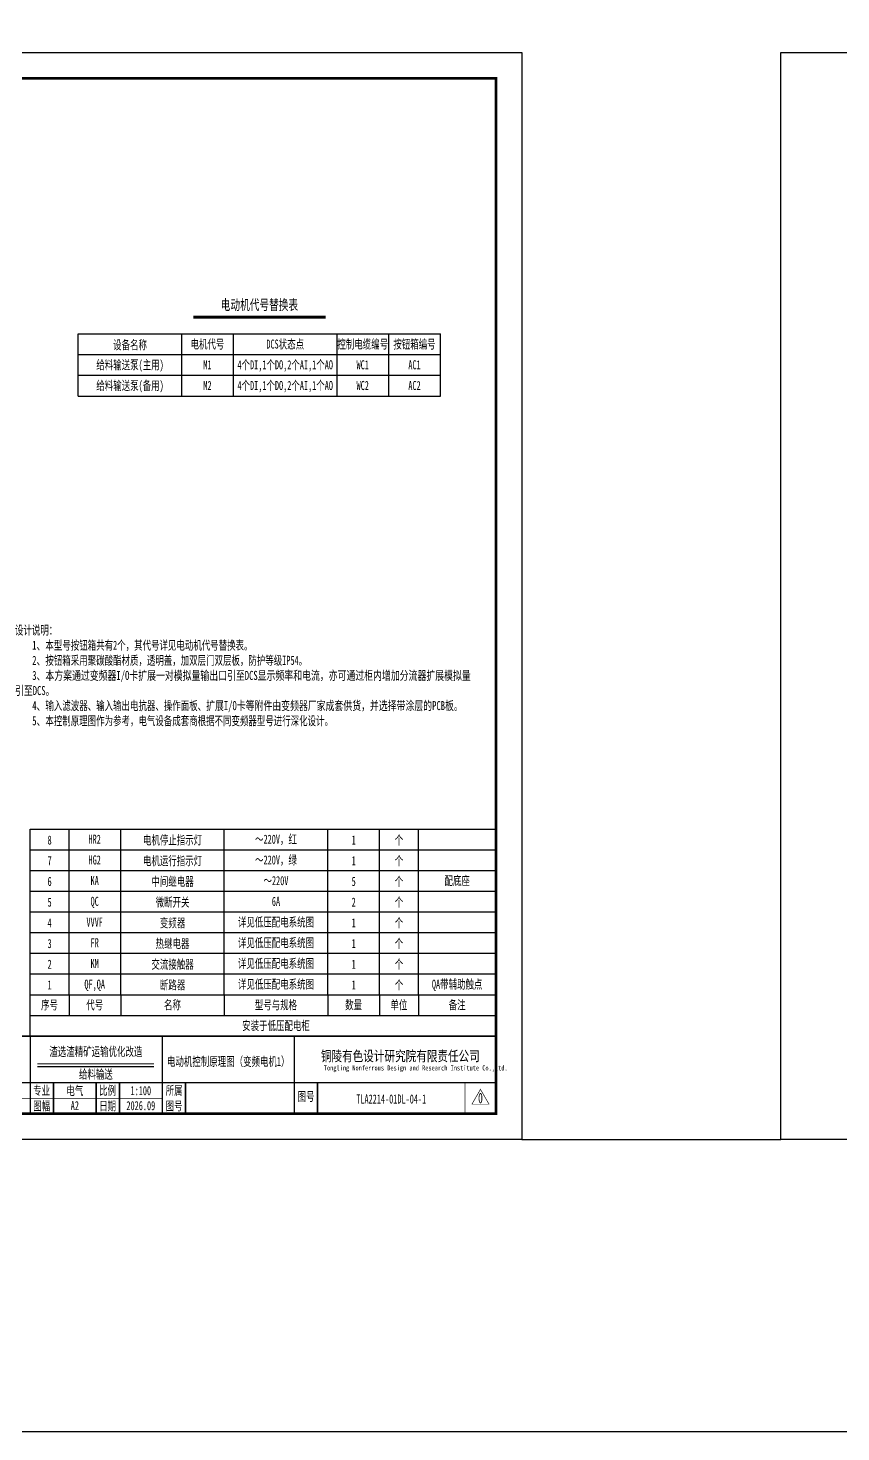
# Model space of a CAD drawing. Header units: millimetres. Extents: x 257344 to 1270023, y 272924 to 540726.
# Drawn here: x 529526 to 560935, y 446375 to 500609 of the extents above; entities that cross this region are included whole.
import ezdxf
from ezdxf.enums import TextEntityAlignment as Align

# ---------------------------------------------------------------- set-up
doc = ezdxf.new("R2010")
doc.units = ezdxf.units.MM
doc.linetypes.add('常规', pattern=[20, 10, 0, 10])
doc.layers.add('CAXA0层', color=7, linetype='Continuous', lineweight=25)
doc.layers.add('SW', color=8, linetype='Continuous', lineweight=20)
for name, color, linetype in [('TEXT', 4, 'Continuous'), ('动力平面导线层', 3, '常规'), ('图框', 7, 'Continuous'), ('照明平面设备层', 1, 'Continuous')]:
    doc.layers.add(name, color=color, linetype=linetype)
doc.styles.add('HZ', font='', dxfattribs={"width": 0.75})
doc.styles.add('标准', font='', dxfattribs={"width": 0.667})
doc.styles.get('HZ').set_extended_font_data('SimSun')
doc.styles.get('标准').set_extended_font_data('NSimSun')

# ---------------------------------------------------------------- blocks, each defined once
blk = doc.blocks.new('3')
at = {"layer": 'TEXT', "color": 7, "lineweight": 25, "style": 'HZ', "width": 0.75}
for s, height, p in [('铜陵有色设计研究院有限责任公司', 400, (221501, 249018)), ('Tongling Nonferrous Design and Research Institute Co.,Ltd.', 200, (221613, 248659))]:
    blk.add_text(s, height=height, dxfattribs=at).set_placement(p)
blk = doc.blocks.new('铜陵有色图签02')
at = {"layer": '图框', "linetype": 'Continuous', "lineweight": 50}
for p, q in [((-38401, 3003), (-38401, 1)), ((-29100, 3001), (-29100, 0))]:
    blk.add_line(p, q, dxfattribs=at)
at = {"layer": '图框', "color": 7, "linetype": 'Continuous', "lineweight": 25}
for p, q in [((-36201, 3010), (-36201, 9)), ((-34701, 3010), (-34701, 9)), ((-33401, 3017), (-33401, 16)), ((-31901, 3017), (-31901, 16)), ((-30601, 3017), (-30601, 16)), ((-29100, 1201), (-37501, 1201))]:
    blk.add_line(p, q, dxfattribs=at)
at = {"layer": '图框', "color": 7, "linetype": 'Continuous', "lineweight": 35}
for p, q in [((-27300, 3001), (-27300, 1)), ((-21600, 1197), (-21600, -3)), ((-17100, 1200), (-17100, 0)), ((-15450, 0), (-15450, 1200)), ((-14550, 1200), (-14550, 0)), ((-12000, 1201), (-12000, 1)), ((-6900, 1202), (-6900, 2))]:
    blk.add_line(p, q, dxfattribs=at)
at = {"layer": '图框', "lineweight": 25}
blk.add_line((-17723, 1830), (-13223, 1830), dxfattribs=at)
at = {"layer": '图框', "lineweight": 70, "const_width": 70}
blk.add_lwpolyline([(-17980, 3001), (0, 3001), (-38401, 3001)], dxfattribs=at)
at = {"layer": '图框', "color": 7, "linetype": 'Continuous', "lineweight": 25, "const_width": 25}
for points in [[(-37501, 3000), (-37501, 0)], [(-25800, 3001), (-25800, 1)], [(-24300, 3001), (-24300, 1)], [(-23100, 2401), (-37501, 2401)], [(-23100, 1801), (-37501, 1801)], [(-23100, 1201), (-29100, 1201)], [(-12900, 600), (-18000, 600), (-37501, 600)], [(-602, 943), (-932, 371), (-272, 371), (-602, 943)]]:
    blk.add_lwpolyline(points, dxfattribs=at)
at = {"layer": '图框', "linetype": 'Continuous', "lineweight": 50, "const_width": 50}
for points in [[(-23100, 3001), (-23100, 1)], [(-18000, 3000), (-18000, 0)]]:
    blk.add_lwpolyline(points, dxfattribs=at)
at = {"layer": '图框', "lineweight": 50, "const_width": 50}
for points in [[(-12900, 3001), (-12900, 1)], [(-7800, 3001), (-7800, 1)], [(0, 3000), (0, 0)], [(-23100, 1200), (0, 1200)]]:
    blk.add_lwpolyline(points, dxfattribs=at)
at = {"layer": '图框', "lineweight": 25, "const_width": 35}
blk.add_lwpolyline([(-17723, 1930), (-13223, 1930)], dxfattribs=at)
at = {"layer": '图框', "color": 7, "linetype": 'Continuous', "lineweight": 35, "const_width": 25}
blk.add_lwpolyline([(-1200, 1201), (-1200, 0)], dxfattribs=at)
at = {"layer": '图框', "linetype": 'Continuous', "lineweight": 70, "const_width": 70}
blk.add_lwpolyline([(-38401, 1), (0, 0)], dxfattribs=at)
at = {"layer": '图框', "lineweight": 25}
blk.add_blockref('3', (-228268, -246986), dxfattribs=at)
at = {"layer": 'TEXT', "color": 7, "lineweight": 25, "style": '标准', "width": 0.667}
for s, height, p in [('总  图', 300, (-36862, 2555)), ('建  筑', 300, (-34062, 2562)), ('热  工', 300, (-31262, 2562)), ('项目负责人', 350, (-28197, 2541)), ('会', 300, (-37942, 2054)), ('冶  炼', 300, (-36862, 1955)), ('化  工', 300, (-34062, 1962)), ('给排水', 300, (-31262, 1962)), ('审  定', 350, (-28197, 1941)), ('签', 300, (-37942, 1404)), ('选  矿', 300, (-36862, 1355)), ('暖  通', 300, (-34062, 1362)), ('自  控', 300, (-31262, 1362)), ('审  核', 350, (-28197, 1341)), ('栏', 300, (-37942, 754)), ('采  矿', 300, (-36862, 754)), ('机  械', 300, (-34062, 761)), ('电  气', 300, (-31262, 761)), ('校  对', 350, (-28197, 741)), ('项目编号', 350, (-22343, 730)), ('专业', 350, (-17559, 730)), ('比例', 350, (-15009, 730)), ('所属', 350, (-12438, 730)), ('图号', 350, (-7339, 495)), ('专  业', 300, (-36862, 170)), ('签  字', 300, (-35449, 170)), ('专  业', 300, (-34062, 177)), ('签  字', 300, (-32649, 177)), ('专  业', 300, (-31262, 177)), ('签  字', 300, (-29849, 177)), ('设  计', 350, (-28197, 139)), ('设计阶段', 350, (-22343, 130)), ('图幅', 350, (-17559, 130)), ('日期', 350, (-15009, 130)), ('图号', 350, (-12438, 130))]:
    blk.add_text(s, height=height, dxfattribs=at).set_placement(p, align=Align.CENTER)

msp = doc.modelspace()

# ---------------------------------------------------------------- linework, layer by layer
at = {"color": 3}
msp.add_line((548608.79781, 457665.48597), (558608.79781, 457665.48597), dxfattribs=at)
msp.add_lwpolyline([(257344.27341, 516374.72138), (780473.32221, 516374.72138), (780473.32221, 446374.72138), (257344.27341, 446374.72138)], close=True, dxfattribs=at)
at = {"layer": 'CAXA0层', "color": 2, "linetype": 'ByBlock', "lineweight": 40}
msp.add_line((535916.93243, 489462.85993), (541015.07772, 489462.85993), dxfattribs=at)
at = {"layer": 'CAXA0层', "color": 2, "linetype": 'ByBlock', "lineweight": 0}
msp.add_line((535916.93243, 489397.377), (541015.07772, 489397.377), dxfattribs=at)
at = {"layer": 'SW', "color": 7, "linetype": 'ByBlock', "lineweight": 25}
for p, q in [((531466.00508, 486394.86065), (531466.00508, 488794.86065)), ((535466.00508, 486394.86065), (535466.00508, 488794.86065)), ((537466.00508, 486394.86065), (537466.00508, 488794.86065)), ((541466.00508, 486394.86065), (541466.00508, 488794.86065)), ((543466.00508, 486394.86065), (543466.00508, 488794.86065)), ((545466.00508, 486394.86065), (545466.00508, 488794.86065)), ((529608.79781, 469666.9), (531108.79781, 469666.9)), ((529608.79781, 468866.9), (529608.79781, 469666.9)), ((531108.79781, 469666.9), (533108.79781, 469666.9)), ((531108.79781, 468866.9), (531108.79781, 469666.9)), ((533108.79781, 469666.9), (537108.79781, 469666.9)), ((533108.79781, 468866.9), (533108.79781, 469666.9)), ((537108.79781, 469666.9), (541108.79781, 469666.9)), ((537108.79781, 468866.9), (537108.79781, 469666.9)), ((541108.79781, 469666.9), (543108.79781, 469666.9)), ((541108.79781, 468866.9), (541108.79781, 469666.9)), ((543108.79781, 469666.9), (544608.79781, 469666.9)), ((543108.79781, 468866.9), (543108.79781, 469666.9)), ((544608.79781, 469666.9), (547608.79781, 469666.9)), ((544608.79781, 468866.9), (544608.79781, 469666.9)), ((529608.79781, 468866.9), (531108.79781, 468866.9)), ((529608.79781, 468066.9), (529608.79781, 468866.9)), ((531108.79781, 468866.9), (533108.79781, 468866.9)), ((531108.79781, 468066.9), (531108.79781, 468866.9)), ((533108.79781, 468866.9), (537108.79781, 468866.9)), ((533108.79781, 468066.9), (533108.79781, 468866.9)), ((537108.79781, 468866.9), (541108.79781, 468866.9)), ((537108.79781, 468066.9), (537108.79781, 468866.9)), ((541108.79781, 468866.9), (543108.79781, 468866.9)), ((541108.79781, 468066.9), (541108.79781, 468866.9)), ((543108.79781, 468866.9), (544608.79781, 468866.9)), ((543108.79781, 468066.9), (543108.79781, 468866.9)), ((544608.79781, 468866.9), (547608.79781, 468866.9)), ((544608.79781, 468066.9), (544608.79781, 468866.9)), ((529608.79781, 468066.9), (531108.79781, 468066.9)), ((529608.79781, 467266.9), (529608.79781, 468066.9)), ((531108.79781, 468066.9), (533108.79781, 468066.9)), ((531108.79781, 467266.9), (531108.79781, 468066.9)), ((533108.79781, 468066.9), (537108.79781, 468066.9)), ((533108.79781, 467266.9), (533108.79781, 468066.9)), ((537108.79781, 468066.9), (541108.79781, 468066.9)), ((537108.79781, 467266.9), (537108.79781, 468066.9)), ((541108.79781, 468066.9), (543108.79781, 468066.9)), ((541108.79781, 467266.9), (541108.79781, 468066.9)), ((543108.79781, 468066.9), (544608.79781, 468066.9)), ((543108.79781, 467266.9), (543108.79781, 468066.9)), ((544608.79781, 468066.9), (547608.79781, 468066.9)), ((544608.79781, 467266.9), (544608.79781, 468066.9)), ((529608.79781, 467266.9), (531108.79781, 467266.9)), ((529608.79781, 466466.9), (529608.79781, 467266.9)), ((531108.79781, 467266.9), (533108.79781, 467266.9)), ((531108.79781, 466466.9), (531108.79781, 467266.9)), ((533108.79781, 467266.9), (537108.79781, 467266.9)), ((533108.79781, 466466.9), (533108.79781, 467266.9)), ((537108.79781, 467266.9), (541108.79781, 467266.9)), ((537108.79781, 466466.9), (537108.79781, 467266.9)), ((541108.79781, 467266.9), (543108.79781, 467266.9)), ((541108.79781, 466466.9), (541108.79781, 467266.9)), ((543108.79781, 467266.9), (544608.79781, 467266.9)), ((543108.79781, 466466.9), (543108.79781, 467266.9)), ((544608.79781, 467266.9), (547608.79781, 467266.9)), ((544608.79781, 466466.9), (544608.79781, 467266.9)), ((529608.79781, 466466.9), (531108.79781, 466466.9)), ((529608.79781, 465666.9), (529608.79781, 466466.9)), ((531108.79781, 466466.9), (533108.79781, 466466.9)), ((531108.79781, 465666.9), (531108.79781, 466466.9)), ((533108.79781, 466466.9), (537108.79781, 466466.9)), ((533108.79781, 465666.9), (533108.79781, 466466.9)), ((537108.79781, 466466.9), (541108.79781, 466466.9)), ((537108.79781, 465666.9), (537108.79781, 466466.9)), ((541108.79781, 466466.9), (543108.79781, 466466.9)), ((541108.79781, 465666.9), (541108.79781, 466466.9)), ((543108.79781, 466466.9), (544608.79781, 466466.9)), ((543108.79781, 465666.9), (543108.79781, 466466.9)), ((544608.79781, 466466.9), (547608.79781, 466466.9)), ((544608.79781, 465666.9), (544608.79781, 466466.9)), ((529608.79781, 465666.9), (531108.79781, 465666.9)), ((529608.79781, 464866.9), (529608.79781, 465666.9)), ((531108.79781, 465666.9), (533108.79781, 465666.9)), ((531108.79781, 464866.9), (531108.79781, 465666.9)), ((533108.79781, 465666.9), (537108.79781, 465666.9)), ((533108.79781, 464866.9), (533108.79781, 465666.9)), ((537108.79781, 465666.9), (541108.79781, 465666.9)), ((537108.79781, 464866.9), (537108.79781, 465666.9)), ((541108.79781, 465666.9), (543108.79781, 465666.9)), ((541108.79781, 464866.9), (541108.79781, 465666.9)), ((543108.79781, 465666.9), (544608.79781, 465666.9)), ((543108.79781, 464866.9), (543108.79781, 465666.9)), ((544608.79781, 465666.9), (547608.79781, 465666.9)), ((544608.79781, 464866.9), (544608.79781, 465666.9)), ((529608.79781, 464866.9), (531108.79781, 464866.9)), ((529608.79781, 464066.9), (529608.79781, 464866.9)), ((531108.79781, 464866.9), (533108.79781, 464866.9)), ((531108.79781, 464066.9), (531108.79781, 464866.9)), ((533108.79781, 464866.9), (537108.79781, 464866.9)), ((533108.79781, 464066.9), (533108.79781, 464866.9)), ((537108.79781, 464866.9), (541108.79781, 464866.9)), ((537108.79781, 464066.9), (537108.79781, 464866.9)), ((541108.79781, 464866.9), (543108.79781, 464866.9)), ((541108.79781, 464066.9), (541108.79781, 464866.9)), ((543108.79781, 464866.9), (544608.79781, 464866.9)), ((543108.79781, 464066.9), (543108.79781, 464866.9)), ((544608.79781, 464866.9), (547608.79781, 464866.9)), ((544608.79781, 464066.9), (544608.79781, 464866.9)), ((529608.79781, 464066.9), (531108.79781, 464066.9)), ((529608.79781, 463266.9), (529608.79781, 464066.9)), ((531108.79781, 464066.9), (533108.79781, 464066.9)), ((531108.79781, 463266.9), (531108.79781, 464066.9)), ((533108.79781, 464066.9), (537108.79781, 464066.9)), ((533108.79781, 463266.9), (533108.79781, 464066.9)), ((537108.79781, 464066.9), (541108.79781, 464066.9)), ((537108.79781, 463266.9), (537108.79781, 464066.9)), ((541108.79781, 464066.9), (543108.79781, 464066.9)), ((541108.79781, 463266.9), (541108.79781, 464066.9)), ((543108.79781, 464066.9), (544608.79781, 464066.9)), ((543108.79781, 463266.9), (543108.79781, 464066.9)), ((544608.79781, 464066.9), (547608.79781, 464066.9)), ((544608.79781, 463266.9), (544608.79781, 464066.9)), ((529608.79781, 462466.9), (529608.79781, 463266.9)), ((529608.79781, 463266.9), (547608.79781, 463266.9)), ((531108.79781, 463266.9), (531108.79781, 462466.9)), ((533108.79781, 463266.9), (533108.79781, 462466.9)), ((537108.79781, 463266.9), (537108.79781, 462466.9)), ((541108.79781, 463266.9), (541108.79781, 462466.9)), ((543108.79781, 463266.9), (543108.79781, 462466.9)), ((544608.79781, 463266.9), (544608.79781, 462466.9)), ((529608.79781, 462466.9), (547608.79781, 462466.9)), ((529608.79781, 461666.9), (529608.79781, 462466.9))]:
    msp.add_line(p, q, dxfattribs=at)
at = {"layer": '动力平面导线层', "color": 0}
for p, q in [((531466.00508, 488794.86065), (545466.00508, 488794.86065)), ((531466.00508, 487994.86065), (545466.00508, 487994.86065)), ((531466.00508, 487194.86065), (545466.00508, 487194.86065)), ((531466.00508, 486394.86065), (545466.00508, 486394.86065))]:
    msp.add_line(p, q, dxfattribs=at)
at = {"layer": '图框', "linetype": 'Continuous', "lineweight": 100, "const_width": 100}
msp.add_lwpolyline([(491708.79781, 458665.48597), (547608.79781, 458665.48597), (547608.79781, 498665.48597), (491708.79781, 498665.48597)], close=True, dxfattribs=at)
at = {"layer": '照明平面设备层', "color": 0, "lineweight": -3, "ltscale": 100}
for points in [[(489208.79781, 499665.48597), (548608.79781, 499665.48597), (548608.79781, 457665.48597), (489208.79781, 457665.48597)], [(558608.79781, 499665.48597), (618008.79781, 499665.48597), (618008.79781, 457665.48597), (558608.79781, 457665.48597)]]:
    msp.add_lwpolyline(points, close=True, dxfattribs=at)

# ---------------------------------------------------------------- block references
at = {"layer": '图框', "lineweight": 25}
msp.add_blockref('铜陵有色图签02', (547608.79781, 458665.48597), dxfattribs=at)

# ---------------------------------------------------------------- texts
at = {"layer": 'SW', "color": 2, "linetype": 'ByBlock', "lineweight": 25, "style": '标准', "width": 0.667}
msp.add_text('电动机代号替换表', height=400, dxfattribs=at).set_placement((538465.77735, 489717.87396), align=Align.CENTER)
at = {"layer": 'SW', "color": 7, "linetype": 'ByBlock', "lineweight": 25, "style": '标准', "width": 0.667}
for s, p in [('设备名称', (533466.00508, 488194.86065)), ('电机代号', (536457.14773, 488225.77409)), ('DCS状态点', (539462.14773, 488225.77409)), ('控制电缆编号', (542457.14773, 488225.77409)), ('按钮箱编号', (544457.14773, 488225.77409)), ('给料输送泵(主用)', (533466.00473, 487425.73067)), ('M1', (536457.14773, 487425.77409)), ('4个DI,1个DO,2个AI,1个AO', (539462.14773, 487425.77409)), ('WC1', (542457.14773, 487425.77409)), ('AC1', (544457.14773, 487425.77409)), ('给料输送泵(备用)', (533466.00473, 486625.72511)), ('4个DI,1个DO,2个AI,1个AO', (539462.14773, 486625.77409)), ('M2', (536457.14773, 486625.77409)), ('WC2', (542457.14773, 486625.77409)), ('AC2', (544457.14773, 486625.77409)), ('8', (530358.79781, 469066.9)), ('HR2', (532099.94047, 469097.81343)), ('电机停止指示灯', (535108.79781, 469066.9)), ('～220V，红', (539104.94047, 469097.81343)), ('1', (542108.79781, 469066.9)), ('个', (543858.79781, 469066.9)), ('7', (530358.79781, 468266.9)), ('HG2', (532099.94047, 468297.81343)), ('电机运行指示灯', (535108.79781, 468266.9)), ('～220V，绿', (539104.94047, 468297.81343)), ('1', (542108.79781, 468266.9)), ('个', (543858.79781, 468266.9)), ('6', (530358.79781, 467466.9)), ('KA', (532099.94047, 467497.81343)), ('中间继电器', (535108.79781, 467466.9)), ('～220V', (539104.94047, 467497.81343)), ('5', (542108.79781, 467466.9)), ('个', (543858.79781, 467466.9)), ('配底座', (546104.94047, 467497.81343)), ('5', (530358.79781, 466666.9)), ('QC', (532099.94047, 466697.81343)), ('微断开关', (535108.79781, 466666.9)), ('6A', (539104.94047, 466697.81343)), ('2', (542108.79781, 466666.9)), ('个', (543858.79781, 466666.9)), ('4', (530358.79781, 465866.9)), ('VVVF', (532099.94047, 465897.81343)), ('变频器', (535108.79781, 465866.9)), ('详见低压配电系统图', (539104.94047, 465897.81343)), ('1', (542108.79781, 465866.9)), ('个', (543858.79781, 465866.9)), ('3', (530358.79781, 465066.9)), ('FR', (532099.94047, 465097.81343)), ('热继电器', (535108.79781, 465066.9)), ('详见低压配电系统图', (539104.94047, 465097.81343)), ('1', (542108.79781, 465066.9)), ('个', (543858.79781, 465066.9)), ('2', (530358.79781, 464266.9)), ('KM', (532099.94047, 464297.81343)), ('交流接触器', (535108.79781, 464266.9)), ('详见低压配电系统图', (539104.94047, 464297.81343)), ('1', (542108.79781, 464266.9)), ('个', (543858.79781, 464266.9)), ('1', (530358.79781, 463466.9)), ('QF,QA', (532099.94047, 463497.81343)), ('断路器', (535108.79781, 463466.9)), ('详见低压配电系统图', (539104.94047, 463497.81343)), ('1', (542108.79781, 463466.9)), ('个', (543858.79781, 463466.9)), ('QA带辅助触点', (546104.94047, 463497.81343)), ('序号', (530356.94047, 462697.81343)), ('代号', (532099.94047, 462697.81343)), ('名称', (535104.94047, 462697.81343)), ('型号与规格', (539104.94047, 462697.81343)), ('数量', (542104.94047, 462697.81343)), ('单位', (543854.94047, 462697.81343)), ('备注', (546104.94047, 462697.81343)), ('安装于低压配电柜', (539104.94047, 461897.81343))]:
    msp.add_text(s, height=350, dxfattribs=at).set_placement(p, align=Align.CENTER)
at = {"layer": 'SW', "color": 4, "linetype": 'Continuous', "lineweight": 25, "style": '标准', "width": 0.667}
for s, height, p in [('渣选渣精矿运输优化改造', 350, (532145.64971, 460896.46561)), ('电动机控制原理图（变频电机1）', 350, (537259.70922, 460512.39892)), ('给料输送', 350, (532145.64971, 460019.79762)), ('电气', 350, (531332.97432, 459385.16599)), ('1:100', 350, (533882.97432, 459385.16599)), ('TLA2214-01DL-04-1', 350, (543558.11222, 459061.95653)), ('0', 400, (547006.57029, 459073.44634)), ('A2', 350, (531332.97432, 458805.46394)), ('2026.09', 350, (533882.97432, 458805.46394))]:
    msp.add_text(s, height=height, dxfattribs=at).set_placement(p, align=Align.CENTER)
at = {"layer": 'SW', "color": 0, "linetype": 'ByBlock', "lineweight": 25, "insert": (529019.33884, 477525.51401), "char_height": 350, "width": 17631.4624727, "attachment_point": 1, "style": '标准'}
msp.add_mtext('设计说明：\\P{\\W0.7;    1、\\W0.667;\\C7;本型号按钮箱共有}2{\\C7;个，其代号详见电动机代号替换表。\\P\\W0.7;\\C0;    2、\\W0.667;\\C7;按钮箱采用聚碳酸酯材质，透明盖，加双层门双层板，防护等级IP54。\\W0.7;\\C0;\\P    3、本方案通过变频器I/O卡扩展一对模拟量输出口引至DCS显示频率和电流，亦可通过柜内增加分流器扩展模拟量引至DCS。\\P    4、\\W0.667;\\C7;输入滤波器、输入输出电抗器、操作面板、\\W0.7;\\C0;扩展I/O卡等附件由变频器厂家成套供货，并选择带涂层的PCB板\\W0.667;\\C7;。\\P\\W0.7;\\C0;    5、\\W0.667;\\C7;本控制原理图作为参考，电气设备成套商根据不同变频器型号进行深化设计。}', dxfattribs=at)

doc.saveas('drawing.dxf')
